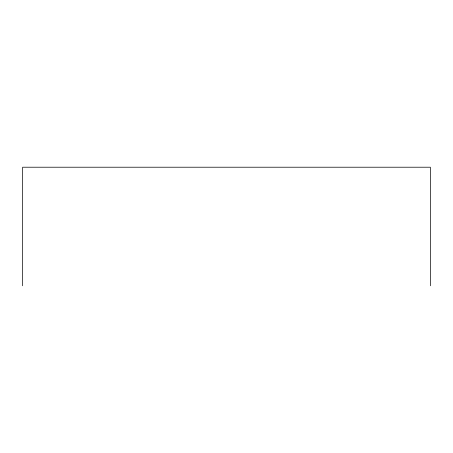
<?xml version="1.0" encoding="UTF-8"?>
<svg xmlns="http://www.w3.org/2000/svg" width="453" height="453" viewBox="0 0 453 453"><rect width="100%" height="100%" fill="white"/><g stroke="black" fill="none" stroke-linecap="round" stroke-linejoin="round"><path stroke-width="0.68" d="M430.35 285.786L430.35 167.214L22.65 167.214L22.65 285.786"/></g></svg>
